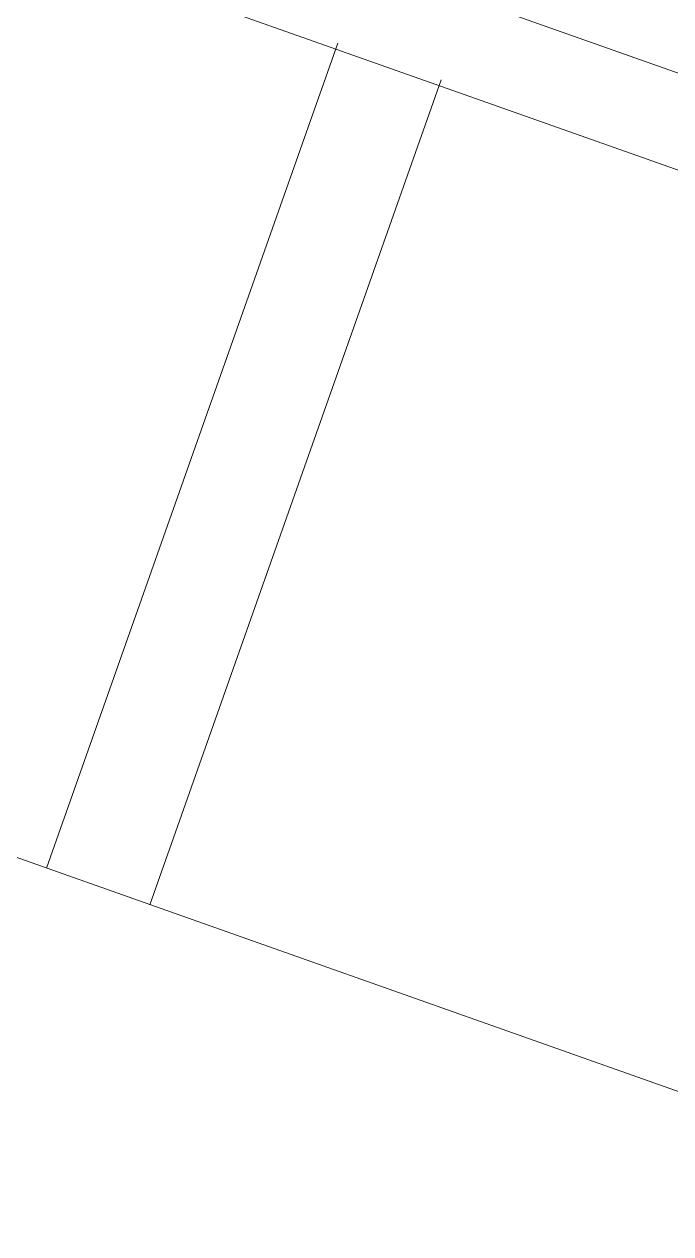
# Model space of a CAD drawing. Header units: centimetres. Extents: x -38353 to 28366, y -42745 to 17597.
# Drawn here: x -20605.68 to -20587.99, y -23654.98 to -23621.91 of the extents above; entities that cross this region are included whole.
import ezdxf

# ---------------------------------------------------------------- set-up
doc = ezdxf.new("R2010")
doc.units = ezdxf.units.CM
doc.header["$LTSCALE"] = 500
doc.layers.add('A-FLOR-HRAL', color=11, linetype='Continuous', lineweight=9)
doc.layers.add('S-COLS', color=52, linetype='Continuous', lineweight=9)

# ---------------------------------------------------------------- blocks, each defined once
blk = doc.blocks.new('Railing - 25mm 2-265523-A vaziyet')
at = {"layer": 'A-FLOR-HRAL'}
for p, q in [((-29010.091, 2581), (-29010.091, 2495)), ((-29007.591, 2495), (-29007.591, 2581))]:
    blk.add_line(p, q, dxfattribs=at)
blk = doc.blocks.new('Railing - Railing-1709274-A vaziyet')
at = {"layer": 'A-FLOR-HRAL'}
for p, q in [((-29009.924, 2525), (-29033.841, 2525)), ((-29033.841, 2522), (-29009.924, 2522))]:
    blk.add_line(p, q, dxfattribs=at)
blk.add_blockref('Railing - 25mm 2-265523-A vaziyet', (0, 0))

msp = doc.modelspace()

# ---------------------------------------------------------------- linework, layer by layer
at = {"layer": 'S-COLS'}
msp.add_line((-21133.074, -23458.399), (-20576.786, -23654.979), dxfattribs=at)

# ---------------------------------------------------------------- block references
at = {"layer": 'A-FLOR-HRAL', "rotation": 70.5377214474292}
msp.add_blockref('Railing - Railing-1709274-A vaziyet', (-8550.672, 2888.6), dxfattribs=at)

doc.saveas('drawing.dxf')
